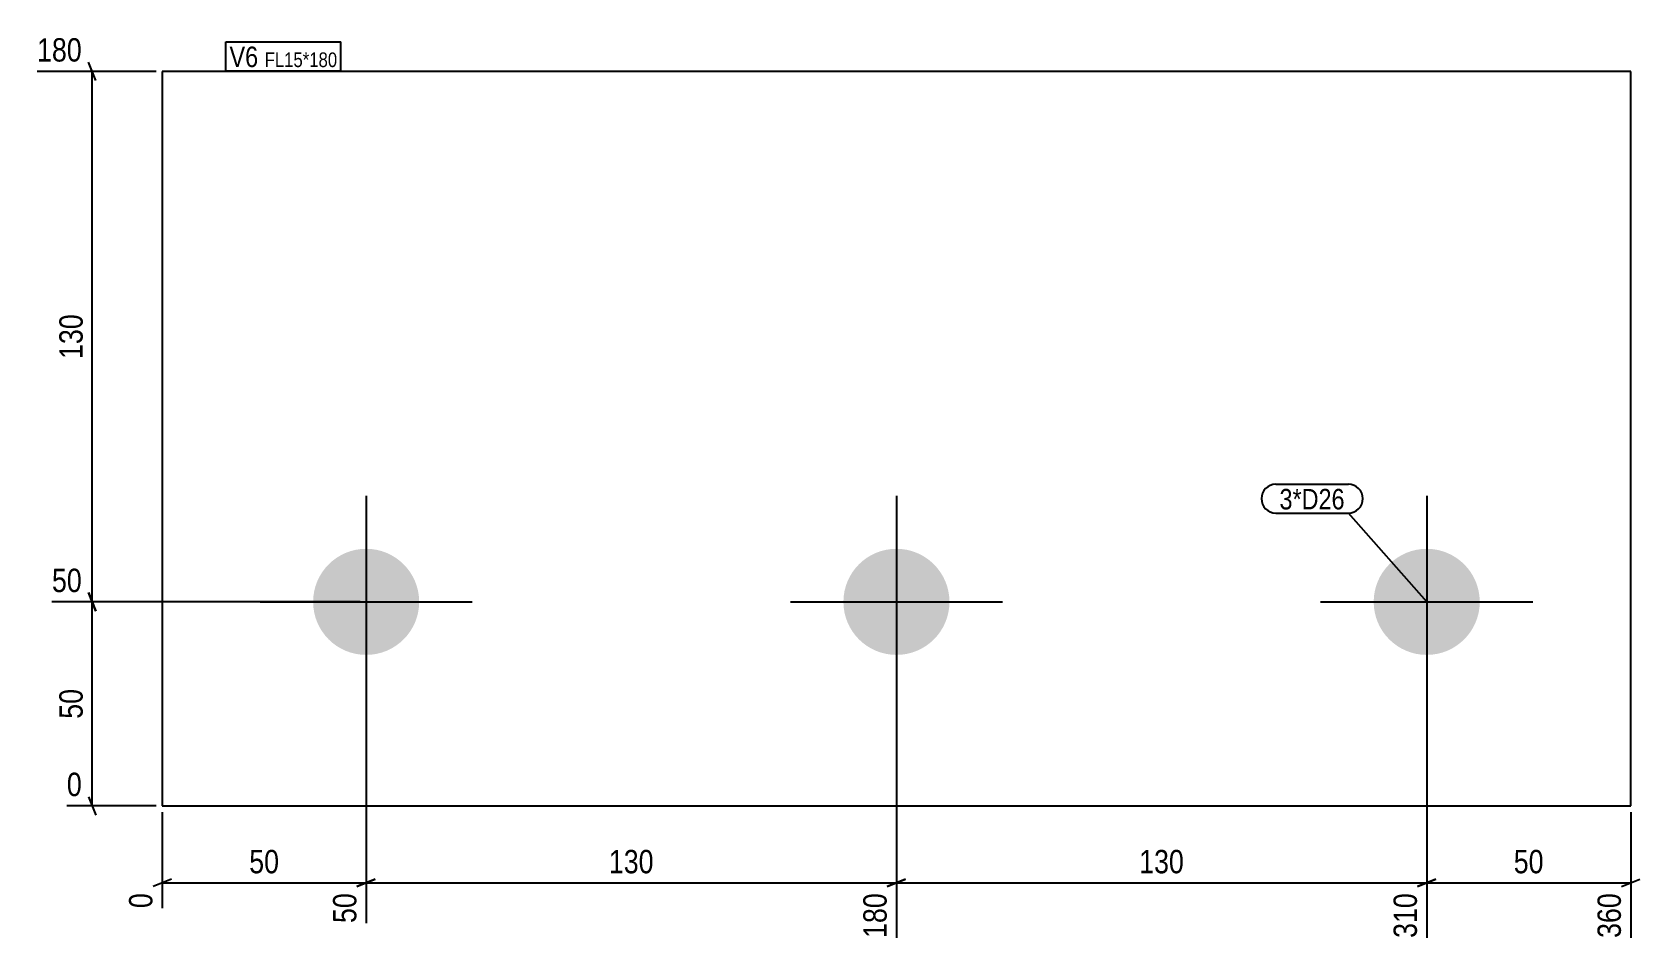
# Model space of a CAD drawing. Header units: millimetres. Extents: x 3 to 397, y 3 to 226.
import ezdxf

# ---------------------------------------------------------------- set-up
doc = ezdxf.new("R2010")
doc.units = ezdxf.units.MM
for name, color, linetype in [('MÅLSÆTNING', 7, 'Continuous'), ('STÅL', 7, 'Continuous'), ('TEKST', 7, 'Continuous')]:
    doc.layers.add(name, color=color, linetype=linetype)
doc.styles.add('Arial Narrow', font='ARIALN.TTF', dxfattribs={"height": 0.2})

msp = doc.modelspace()

# ---------------------------------------------------------------- hatches: boundary and pattern name
at = {"layer": 'STÅL', "linetype": 'Continuous'}
for points in [[(98.18, 86.86, -1), (72.18, 86.86, -1)], [(228.18, 86.86, -1), (202.18, 86.86, -1)], [(358.18, 86.86, -1), (332.18, 86.86, -1)]]:
    msp.add_hatch(color=3, dxfattribs=at).paths.add_polyline_path(points)

# ---------------------------------------------------------------- linework, layer by layer
at = {"layer": 'MÅLSÆTNING', "color": 7, "linetype": 'Continuous'}
for p, q in [((33.68, 216.86), (4.5, 216.86)), ((18.92, 214.61), (17.12, 219.11)), ((18.02, 86.86), (18.02, 216.86)), ((83.68, 86.86), (8.16, 86.86)), ((83.68, 86.86), (8.16, 86.86)), ((17.12, 89.11), (18.92, 84.61)), ((18.92, 84.61), (17.12, 89.11)), ((18.02, 36.86), (18.02, 86.86)), ((85.18, 85.36), (85.18, 8.16)), ((85.18, 85.36), (85.18, 8.16)), ((215.18, 85.36), (215.18, 4.5)), ((345.18, 85.36), (345.18, 4.5)), ((345.18, 85.36), (345.18, 4.5)), ((33.68, 36.86), (11.81, 36.86)), ((17.12, 39.11), (18.92, 34.61)), ((35.18, 35.36), (35.18, 11.81)), ((395.18, 35.36), (395.18, 4.5)), ((37.43, 18.92), (32.93, 17.12)), ((35.18, 18.02), (85.18, 18.02)), ((87.43, 18.92), (82.93, 17.12)), ((82.93, 17.12), (87.43, 18.92)), ((85.18, 18.02), (215.18, 18.02)), ((212.93, 17.12), (217.43, 18.92)), ((347.43, 18.92), (342.93, 17.12)), ((342.93, 17.12), (347.43, 18.92)), ((345.18, 18.02), (395.18, 18.02)), ((392.93, 17.12), (397.43, 18.92))]:
    msp.add_line(p, q, dxfattribs=at)
at = {"layer": 'STÅL', "color": 2, "linetype": 'Continuous'}
for p, q in [((35.18, 216.86), (35.18, 36.86)), ((395.18, 216.86), (35.18, 216.86)), ((395.18, 36.86), (395.18, 216.86)), ((35.18, 36.86), (395.18, 36.86))]:
    msp.add_line(p, q, dxfattribs=at)
at = {"layer": 'STÅL', "color": 3, "linetype": 'Continuous'}
for p, q in [((85.18, 112.86), (85.18, 60.86)), ((215.18, 112.86), (215.18, 60.86)), ((345.18, 112.86), (345.18, 60.86)), ((59.18, 86.86), (111.18, 86.86)), ((189.18, 86.86), (241.18, 86.86)), ((319.18, 86.86), (371.18, 86.86))]:
    msp.add_line(p, q, dxfattribs=at)

# ---------------------------------------------------------------- wipeouts: each hides what was drawn before it
at = {"color": 0}
msp.add_wipeout([(325.08, 109.52), (325.08, 114.77), (309.09, 114.77), (309.09, 109.52)], dxfattribs=at).dxf.layer = 'TEKST'

# ---------------------------------------------------------------- next in the draw order: wipeouts: each hides what was drawn before it
at = {"color": 0, "linetype": 'Continuous'}
for points in [[(16.67, 218.06), (16.67, 226.46), (3.3, 226.46), (3.3, 218.06)], [(16.67, 88.06), (16.67, 96.46), (6.96, 96.46), (6.96, 88.06)], [(16.67, 38.06), (16.67, 46.46), (10.61, 46.46), (10.61, 38.06)], [(33.98, 16.67), (25.58, 16.67), (25.58, 10.61), (33.98, 10.61)], [(83.98, 16.67), (75.58, 16.67), (75.58, 6.96), (83.98, 6.96)], [(213.98, 16.67), (205.58, 16.67), (205.58, 3.3), (213.98, 3.3)], [(393.98, 16.67), (385.58, 16.67), (385.58, 3.3), (393.98, 3.3)]]:
    msp.add_wipeout(points, dxfattribs=at).dxf.layer = 'MÅLSÆTNING'
at = {"color": 0}
for points, layer in [([(16.89, 158.55), (8.49, 158.55), (8.49, 145.18), (16.89, 145.18)], 'MÅLSÆTNING'), ([(16.89, 66.72), (8.49, 66.72), (8.49, 57.01), (16.89, 57.01)], 'MÅLSÆTNING'), ([(65.03, 19.14), (65.03, 27.54), (55.32, 27.54), (55.32, 19.14)], 'MÅLSÆTNING'), ([(156.86, 19.14), (156.86, 27.54), (143.49, 27.54), (143.49, 19.14)], 'MÅLSÆTNING'), ([(375.03, 19.14), (375.03, 27.54), (365.32, 27.54), (365.32, 19.14)], 'MÅLSÆTNING'), ([(58.71, 217.91), (58.71, 223.16), (51.68, 223.16), (51.68, 217.91)], 'TEKST'), ([(325.08, 109.52), (325.08, 114.77), (309.09, 114.77), (309.09, 109.52)], 'TEKST')]:
    msp.add_wipeout(points, dxfattribs=at).dxf.layer = layer

# ---------------------------------------------------------------- next in the draw order: linework, layer by layer
at = {"layer": 'MÅLSÆTNING', "color": 7, "linetype": 'Continuous'}
for p, q in [((215.18, 85.36), (215.18, 4.5)), ((217.43, 18.92), (212.93, 17.12)), ((215.18, 18.02), (345.18, 18.02))]:
    msp.add_line(p, q, dxfattribs=at)
at = {"layer": 'TEKST', "color": 7, "linetype": 'Continuous'}
for p, q in [((308.19, 115.67), (325.98, 115.67)), ((308.19, 108.62), (325.98, 108.62)), ((345.18, 86.86), (325.98, 108.62))]:
    msp.add_line(p, q, dxfattribs=at)
for centre, start, end in [((308.19, 112.15), 90, 270), ((325.98, 112.15), 270, 90)]:
    msp.add_arc(centre, 3.53, start, end, dxfattribs=at)

# ---------------------------------------------------------------- next in the draw order: texts
at = {"layer": 'MÅLSÆTNING', "color": 3, "linetype": 'Continuous', "style": 'Arial Narrow'}
for s, height, p in [('180', 5.727, (4.5, 219.26)), ('50', 5.727, (8.16, 89.26)), ('0', 5.73, (11.81, 39.26))]:
    msp.add_text(s, height=height, dxfattribs=at).set_placement(p)
at = {"layer": 'MÅLSÆTNING', "color": 3, "style": 'Arial Narrow'}
for s, p in [('130', (15.69, 146.38)), ('50', (15.69, 58.21))]:
    msp.add_text(s, height=5.727, rotation=90.0002, dxfattribs=at).set_placement(p)
for s, p in [('50', (56.52, 20.34)), ('130', (144.69, 20.34)), ('50', (366.52, 20.34))]:
    msp.add_text(s, height=5.727, dxfattribs=at).set_placement(p)
at = {"layer": 'MÅLSÆTNING', "color": 3, "linetype": 'Continuous', "style": 'Arial Narrow'}
for s, height, p in [('0', 5.73, (32.78, 11.81)), ('50', 5.727, (82.78, 8.16)), ('180', 5.727, (212.78, 4.5)), ('360', 5.727, (392.78, 4.5))]:
    msp.add_text(s, height=height, rotation=90.0002, dxfattribs=at).set_placement(p)
at = {"layer": 'TEKST', "color": 3, "style": 'Arial Narrow'}
msp.add_text('3*D26', height=5.011, dxfattribs=at).set_placement((309.09, 109.52))

# ---------------------------------------------------------------- next in the draw order: wipeouts: each hides what was drawn before it
at = {"color": 0}
msp.add_wipeout([(58.71, 217.91), (58.71, 223.16), (51.68, 223.16), (51.68, 217.91)], dxfattribs=at).dxf.layer = 'TEKST'

# ---------------------------------------------------------------- next in the draw order: linework, layer by layer
at = {"layer": 'TEKST', "color": 7, "linetype": 'Continuous'}
for p, q in [((50.78, 224.06), (79, 224.06)), ((50.78, 217.01), (50.78, 224.06))]:
    msp.add_line(p, q, dxfattribs=at)

# ---------------------------------------------------------------- next in the draw order: wipeouts: each hides what was drawn before it
at = {"color": 0}
for points, layer in [([(286.86, 19.14), (286.86, 27.54), (273.49, 27.54), (273.49, 19.14)], 'MÅLSÆTNING'), ([(78.1, 217.91), (78.1, 221.66), (60.29, 221.66), (60.29, 217.91)], 'TEKST')]:
    msp.add_wipeout(points, dxfattribs=at).dxf.layer = layer
at = {"color": 0, "linetype": 'Continuous'}
msp.add_wipeout([(343.98, 16.67), (335.58, 16.67), (335.58, 3.3), (343.98, 3.3)], dxfattribs=at).dxf.layer = 'MÅLSÆTNING'

# ---------------------------------------------------------------- next in the draw order: texts
at = {"layer": 'MÅLSÆTNING', "color": 3, "style": 'Arial Narrow'}
msp.add_text('130', height=5.727, dxfattribs=at).set_placement((274.69, 20.34))
at = {"layer": 'MÅLSÆTNING', "color": 3, "linetype": 'Continuous', "style": 'Arial Narrow'}
msp.add_text('310', height=5.727, rotation=90.0002, dxfattribs=at).set_placement((342.78, 4.5))

# ---------------------------------------------------------------- next in the draw order: wipeouts: each hides what was drawn before it
at = {"color": 0}
msp.add_wipeout([(78.1, 217.91), (78.1, 221.66), (60.29, 221.66), (60.29, 217.91)], dxfattribs=at).dxf.layer = 'TEKST'

# ---------------------------------------------------------------- next in the draw order: linework, layer by layer
at = {"layer": 'TEKST', "color": 7, "linetype": 'Continuous'}
for p, q in [((79, 217.01), (79, 224.06)), ((50.78, 217.01), (79, 217.01))]:
    msp.add_line(p, q, dxfattribs=at)

# ---------------------------------------------------------------- next in the draw order: texts
at = {"layer": 'TEKST', "color": 3, "style": 'Arial Narrow'}
for s, height, p in [('V6', 5.011, (51.68, 217.91)), ('FL15*180', 3.579, (60.29, 217.91))]:
    msp.add_text(s, height=height, dxfattribs=at).set_placement(p)

doc.saveas('drawing.dxf')
